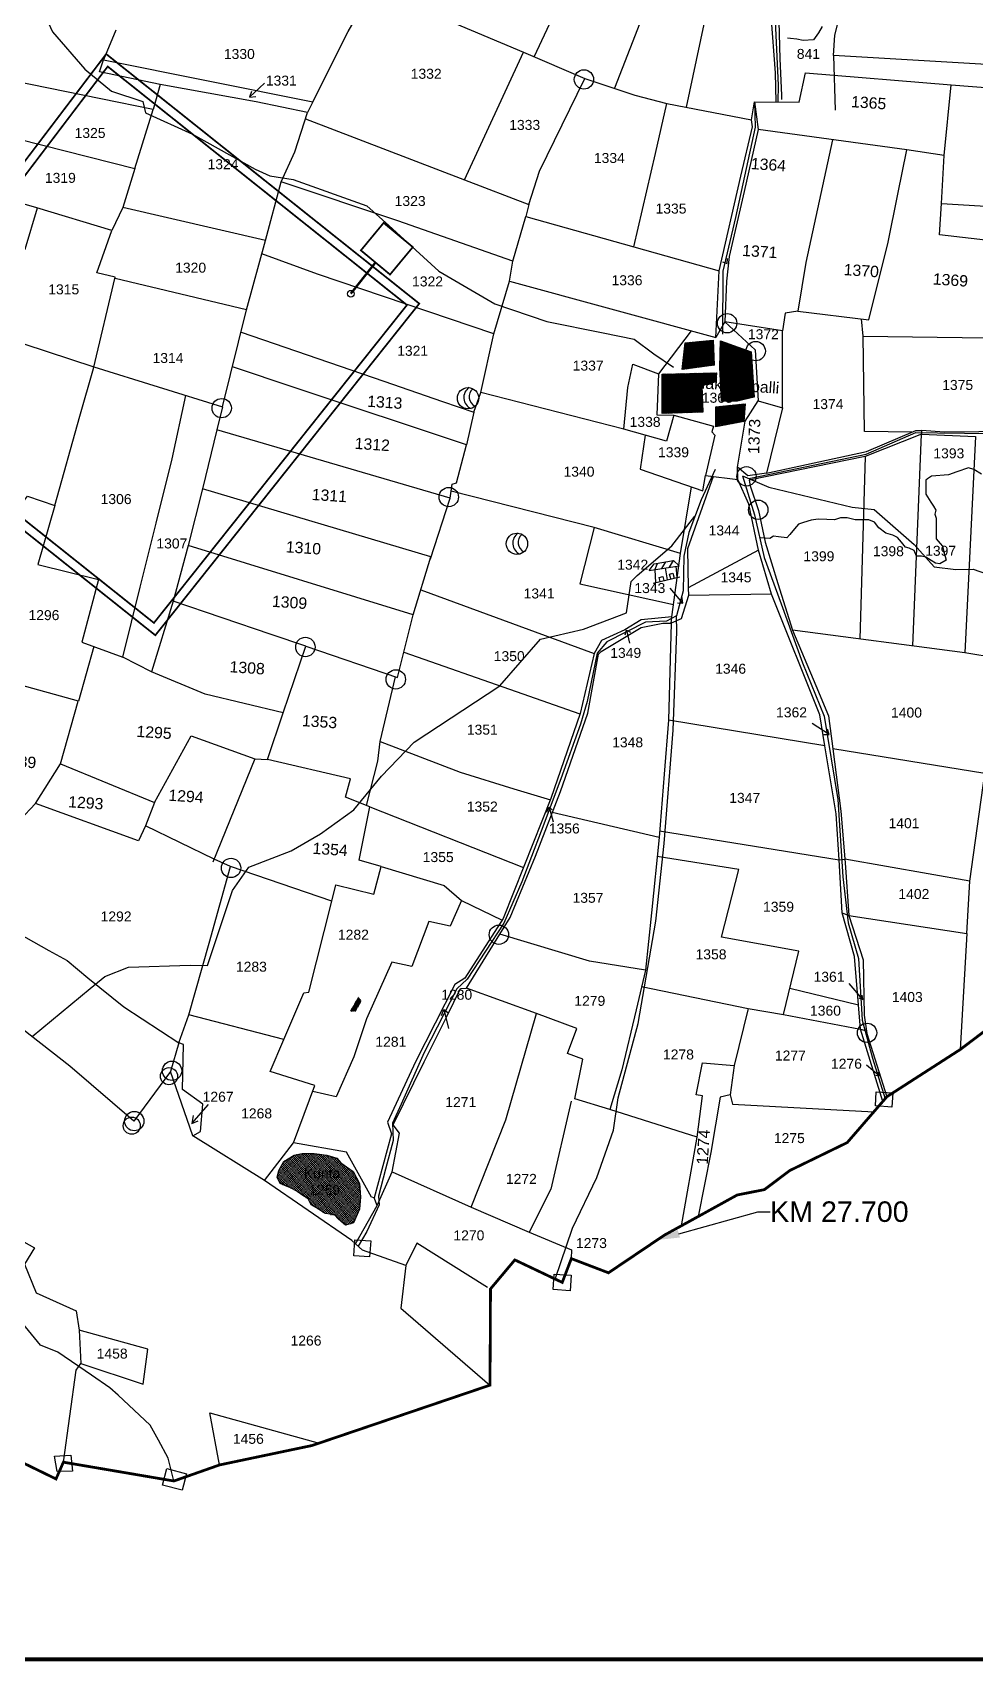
# Model space of a CAD drawing. Header units: millimetres. Extents: x 194974 to 225661, y 1604136 to 1614862.
# Drawn here: x 196789 to 198398, y 1604136 to 1606914 of the extents above; entities that cross this region are included whole.
import ezdxf
from ezdxf import colors
from ezdxf.entities.mleader import LeaderData, LeaderLine
from ezdxf.math import Vec2, Vec3

# ---------------------------------------------------------------- set-up
doc = ezdxf.new("R2010")
doc.units = ezdxf.units.MM
doc.header["$LTSCALE"] = 15
for name, color, linetype in [('BOUNDRY STONES', 240, 'Continuous'), ('PLOTS', 7, 'Continuous'), ('PLOTS NO', 7, 'Continuous'), ('ROADS', 1, 'Continuous'), ('STREAMS', 4, 'Continuous'), ('VILLAGE', 7, 'Continuous'), ('VILLAGE BOUNDRY', 5, 'Continuous'), ('VILLAGE STONES', 240, 'Continuous'), ('wells', 7, 'Continuous')]:
    doc.layers.add(name, color=color, linetype=linetype)
doc.styles.get("Standard").update_dxf_attribs({"font": 'arial.ttf'})

# ---------------------------------------------------------------- blocks, each defined once
blk = doc.blocks.new('DROP')
h = blk.add_hatch()
h.set_pattern_fill('ANSI31', color=1, scale=10, angle=45)
h.set_pattern_definition([(90, (-324.4107, -25.7687), (-1.25, 0), [])])
h.paths.add_polyline_path([(-9.9, -4.3), (-13.8, 4.1), (13.8, 4.1), (10.2, -4.3)])

msp = doc.modelspace()

# ---------------------------------------------------------------- hatches: boundary and pattern name
at = {"layer": 'VILLAGE'}
h = msp.add_hatch(dxfattribs=at)
h.set_pattern_fill('ANSI31', color=30, scale=11.805297, angle=2.6274)
h.set_pattern_definition([(47.627391, (153890.0272, 1592848.3399), (-1.09018614, 0.99452142), [])])
h.paths.add_polyline_path([(197954.6, 1606276.1), (198004.4, 1606281), (198002.6, 1606250.8), (197954.5, 1606242.1)])
h.paths.add_polyline_path([(197863.1, 1606331.9), (197955.5, 1606333.9), (197954.5, 1606318.7), (197930.7, 1606311.5), (197932.3, 1606266.9), (197863.3, 1606264.5)])
h.paths.add_polyline_path([(197962.3, 1606388.4), (198014.9, 1606369.6), (198019.8, 1606292.7), (197990.9, 1606285.6), (197964.2, 1606285.8), (197961.5, 1606343.8)])
h.paths.add_polyline_path([(197902.3, 1606385.1), (197949.9, 1606389.5), (197951.6, 1606347), (197897.1, 1606339.5)])
at = {"layer": 'wells'}
h = msp.add_hatch(dxfattribs=at)
h.set_pattern_fill('DASH', color=4, scale=13.03486, angle=-3.8081)
h.set_pattern_definition([(356.1918923, (144642.3619, 1605535.8904), (1.733974, 1.51754613), [1.62935756, -1.62935756])])
h.paths.add_polyline_path([(197234.8, 1604999.8), (197248.7, 1605002.5), (197269, 1605002.4), (197290.6, 1604999.7), (197307.8, 1604994.6), (197314.9, 1604986.7), (197335.5, 1604971.8), (197346.4, 1604951.5), (197348.3, 1604928.2), (197346.5, 1604907.6), (197336.3, 1604884.3), (197322.7, 1604880), (197310.2, 1604890.9), (197304.5, 1604897.1), (197286.6, 1604900.5), (197276, 1604907.8), (197264.2, 1604915.1), (197258.7, 1604925.3), (197248, 1604931.8), (197239.4, 1604938), (197228.9, 1604944), (197211, 1604951.5), (197206.1, 1604961.7), (197208.7, 1604973.6), (197217.1, 1604988.9)])

# ---------------------------------------------------------------- linework, layer by layer
at = {"color": 5}
for points, const_width in [([(194977.8, 1613773.1), (202214.5, 1613773.1), (202214.5, 1604139.6), (194977.8, 1604139.6)], 7), ([(197387.7, 1606589.7), (197437.5, 1606548.4), (197398.6, 1606501.6), (197348.9, 1606542.8)], 3)]:
    msp.add_lwpolyline(points, close=True, dxfattribs=dict(at, const_width=const_width))
at = {"color": 5, "const_width": 3, "elevation": 240.9}
msp.add_lwpolyline([(196914.2, 1606877.7), (197448.5, 1606452), (196998.1, 1605886.3), (196476.6, 1606301.5), (196914.2, 1606877.7)], dxfattribs=at)
msp.add_lwpolyline([(196916.8, 1606856.4), (197427.5, 1606449.6), (196995.7, 1605907.4), (196497.4, 1606304.1)], close=True, dxfattribs=at)
at = {"color": 1, "const_width": 4}
msp.add_lwpolyline([(197373.8, 1606522.2), (197331.6, 1606468.9)], dxfattribs=at)
at = {"color": 5}
msp.add_circle((197331.6, 1606468.9), 5.7, dxfattribs=at)
at = {"layer": 'BOUNDRY STONES', "color": 1}
for points in [[(198228.5, 1605107.7), (198256.8, 1605105.8), (198255.2, 1605081.6), (198226.9, 1605083.5)], [(197338.8, 1604855), (197365.6, 1604853.2), (197363.8, 1604825.9), (197337, 1604827.7)], [(197678.6, 1604796.7), (197707.7, 1604794.8), (197705.9, 1604768.3), (197676.8, 1604770.2)], [(196826, 1604486.4), (196853.7, 1604487.8), (196856.5, 1604460.8), (196830.5, 1604460.2)], [(197017.8, 1604465.1), (197051.4, 1604456.3), (197043.9, 1604427.9), (197010.4, 1604436.7)]]:
    msp.add_lwpolyline(points, close=True, dxfattribs=at)
for centre, radius in [((197729.5, 1606834.3), 16.5), ((197973.9, 1606418.6), 16.5), ((198022.6, 1606371), 16.5), ((197111.3, 1606273.7), 16.5), ((198006.9, 1606157.4), 16.5), ((197498.9, 1606122.1), 16.5), ((198026.9, 1606100.4), 16.5), ((197254.1, 1605866.3), 16.5), ((197408.4, 1605811.1), 16.5), ((197127.3, 1605489.4), 16.5), ((197584.4, 1605375.6), 16.5), ((198212.7, 1605208.2), 16.5), ((197026.6, 1605143.5), 16.5), ((197021.4, 1605134.2), 14.6), ((196962.2, 1605057.6), 16.5), ((196957.8, 1605049.8), 14.6)]:
    msp.add_circle(centre, radius, dxfattribs=at)
at = {"layer": 'PLOTS'}
for points in [[(196732.1, 1607224), (197074.8, 1607172.3), (197017, 1607059.9), (197369.3, 1606989.3), (197626.5, 1606880.8), (197730.8, 1606836), (197816.6, 1606807.8), (197870.8, 1606793.5), (198015.5, 1606765.3), (198020.4, 1606796.4), (198096.8, 1606795.7), (198107.8, 1606845.5), (198356, 1606824.9), (198713.3, 1606797.5), (198722.2, 1606696.5), (198740.3, 1606633.3), (198805.6, 1606543.4), (198865.2, 1606472.6), (198907.7, 1606329.3), (199143.8, 1606289.3), (199220.6, 1606276.3), (199217.6, 1606258.4), (199614.6, 1606162.2)], [(197644.8, 1606872.9), (197807.7, 1607221)], [(197920.3, 1607175.7), (197781.4, 1606819.4)], [(197904.5, 1606786.9), (197982, 1607151.1)], [(196930.7, 1606918.6), (196909.7, 1606867.8), (197266.9, 1606796.2), (197327.3, 1606916.3), (197369.3, 1606989.3)], [(198501.9, 1606960.1), (198592.7, 1606928.1), (198696, 1606917.2), (198708.8, 1606892.9), (198720.3, 1606842.8), (198532.6, 1606853.2), (198155.6, 1606875.1), (198157.6, 1606909.9), (198173.8, 1606973.5)], [(198048.6, 1606943.5), (198055.6, 1606845.9), (198056.9, 1606796.1)], [(198061.5, 1606954.9), (198064, 1606869.3), (198066.8, 1606807.4), (198066.8, 1606799.9)], [(197006.4, 1606825.5), (196994.4, 1606782.9), (196636.7, 1606855.6), (196522.3, 1606878.9)], [(197254.3, 1606767.2), (197525.7, 1606663.1), (197626.5, 1606880.8)], [(198155.6, 1606875.1), (198158.2, 1606781.9)], [(197266.9, 1606796.2), (197257.7, 1606777.9), (197170.2, 1606796.2), (197006.4, 1606825.5), (196902.7, 1606847.5), (196909.7, 1606867.8)], [(197525.7, 1606663.1), (197635.2, 1606621.1), (197653.5, 1606677.8), (197730.8, 1606836)], [(198339.6, 1606622.8), (198344.3, 1606704.7), (198356, 1606824.9)], [(196487, 1606803.1), (196963.2, 1606682.3), (196994.4, 1606782.9)], [(197635.2, 1606621.1), (197630.2, 1606600.4), (197814.5, 1606548.9), (197851.9, 1606708.1), (197870.8, 1606793.5)], [(198020.4, 1606796.4), (198023.8, 1606770.3), (198026.6, 1606748.9), (198002.7, 1606643.5), (197977.5, 1606532.4), (197972.6, 1606490.2), (197970.2, 1606421), (197954.5, 1606394.3), (197960.2, 1606508)], [(198698, 1606798.7), (198715.6, 1606682.6), (198727.5, 1606635.9), (198758.1, 1606590.8), (198830.5, 1606499.2), (198855.6, 1606469.4), (198882.3, 1606367), (198920.4, 1606260.3), (198919.9, 1606256.2), (198887.3, 1606253), (198829.8, 1606247.2), (198741.2, 1606235.3), (198665.6, 1606229.5), (198557.6, 1606232), (198462.2, 1606234.1), (198344.9, 1606233), (198305.5, 1606235.8)], [(197185.9, 1606559.5), (197213, 1606659.8), (197236.3, 1606710.7), (197257.7, 1606777.9)], [(197814.5, 1606548.9), (197960.2, 1606508), (197997.5, 1606669.4), (198016.9, 1606753.5), (198015.5, 1606765.3)], [(198344.3, 1606704.7), (198280.7, 1606714.2), (198026.6, 1606748.9)], [(196963.2, 1606682.3), (196942.6, 1606615.7), (196924.1, 1606576.7), (196796.1, 1606615.4), (196450.4, 1606714.1)], [(198153.6, 1606731.5), (198108.3, 1606522.3), (198094.7, 1606439), (198073.1, 1606435.5), (198068.5, 1606405.8)], [(198094.7, 1606439), (198215.8, 1606424.5), (198225, 1606461.3), (198248, 1606553.9), (198265.3, 1606638.4), (198280.7, 1606714.2)], [(197608.4, 1606524.2), (197412.1, 1606593.1), (197213, 1606659.8)], [(196424.3, 1606643.9), (196775.8, 1606544.7), (196797.1, 1606615.1)], [(197153.9, 1606441.3), (197185.9, 1606559.5), (196942.6, 1606615.7)], [(197575.6, 1606400.3), (197602.3, 1606490.3), (197608.4, 1606524.2), (197630.2, 1606600.4)], [(198469.1, 1606553.9), (198336.4, 1606569.3), (198339.6, 1606622.8), (198753.3, 1606597.8)], [(196576.8, 1606167.7), (196633.2, 1606146.3), (196762.8, 1606100.8), (196780.2, 1606123.3), (196826.6, 1606107.4), (196869.2, 1606260), (196892.3, 1606341.1), (196929.7, 1606497.2), (196898.1, 1606504.7), (196924.1, 1606576.7)], [(197541.8, 1606266.6), (197553.5, 1606300.6), (197575.6, 1606400.3), (197275.1, 1606502.4), (197179.8, 1606537.1)], [(196733.9, 1606396.3), (196893.3, 1606344.3), (197112.9, 1606275.7), (197153.9, 1606441.3), (196929.3, 1606495.1)], [(197602.3, 1606490.3), (197954.5, 1606394.3)], [(197144.5, 1606403.4), (197388.3, 1606319.5), (197488.2, 1606285.1), (197541.8, 1606266.6), (197529.2, 1606211.4)], [(197912.4, 1606405.8), (197856.6, 1606332.5), (197854.2, 1606262.5), (197882.7, 1606261.5), (197870.3, 1606217.4), (197797.4, 1606237.9), (197804.4, 1606308.8), (197812.7, 1606348.7), (197856.6, 1606332.5)], [(197882.7, 1606261.5), (197950.6, 1606243.1), (197948, 1606233.5), (197953.1, 1606227.8), (197937.2, 1606159.1), (197992, 1606152.1), (197991.4, 1606172.8), (198004.6, 1606251.3), (198027, 1606286), (198068.6, 1606274.5), (198068.5, 1606405.8), (197970.2, 1606421), (198021.6, 1606373.2), (198027, 1606286)], [(198205.8, 1606396.4), (198203.2, 1606426)], [(198289.3, 1606232.7), (198208.3, 1606233.8), (198205.8, 1606396.4), (198501.5, 1606392.6), (198550.2, 1606392), (198882.3, 1606367)], [(197501.2, 1606120.1), (197504.7, 1606143.9), (197512.1, 1606146.2), (197529.2, 1606211.4), (197236.7, 1606308.5), (197129.8, 1606344)], [(197112.9, 1606275.7), (197103.2, 1606236.7), (197078.3, 1606136.3), (197054.3, 1606039.6), (197028.8, 1605944.3), (196991.3, 1605823.7), (196942.8, 1605848.9), (196972.4, 1605968.3), (196999.5, 1606077.7), (197026.6, 1606187.1), (197049.9, 1606295.4)], [(197797.4, 1606237.9), (197553.5, 1606300.6)], [(198068.6, 1606274.5), (198041.1, 1606163), (198009.2, 1606158.3), (197991.4, 1606172.8)], [(197467.5, 1606016.6), (197501.2, 1606120.1), (197103.2, 1606236.7)], [(198041.1, 1606163), (198211.5, 1606200), (198296, 1606235.5), (198305.5, 1606235.8), (198305.7, 1606229.3), (198209.2, 1606191), (198011.3, 1606150.8), (198013.3, 1606141.1), (198027.7, 1606099), (198038.9, 1606045.1), (198060.6, 1605974.8), (198085.3, 1605895.1), (198125.3, 1605800.5), (198147.1, 1605749), (198154.3, 1605692.4), (198168, 1605586.4), (198175.5, 1605498.4), (198181.3, 1605408.1), (198206, 1605332.9), (198208, 1605238.5), (198212.1, 1605206.9), (198246.6, 1605099.3)], [(197833.9, 1606227.6), (197825.3, 1606169.8), (197932.2, 1606132.6), (197937.2, 1606159.1)], [(198290.6, 1605868.1), (198305.7, 1606229.3), (198397.6, 1606225.4), (198379.7, 1605856.3)], [(198209.2, 1606191), (198200.6, 1605879.9)], [(197950.2, 1606157.4), (197906.5, 1606034), (197907.6, 1605967.4), (197907.8, 1605953.9), (197895.3, 1605914.6), (197878.2, 1605906.9), (197879.7, 1605917.8), (197894.2, 1606026), (197913, 1606139.3)], [(198027.2, 1606031.2), (198011, 1606110.2), (197992, 1606152.1)], [(196893.3, 1605866.9), (196867.1, 1605773.7), (196758.3, 1605804.2), (196699.5, 1605690.3), (196638.8, 1605706.7), (196592.1, 1605719.4), (196600.1, 1605776.4), (196580.5, 1605779.2), (196584.8, 1605807.8), (196519.5, 1605826.8), (196552.2, 1605928.7), (196567.1, 1605975.1), (196561.2, 1605994.8), (196611.8, 1606094.4), (196637.4, 1606144.8)], [(197438.1, 1605921), (197468.5, 1606020), (197078.3, 1606136.3)], [(197747.1, 1606070), (197503, 1606132)], [(196826.6, 1606107.4), (196797.4, 1606007), (196901.3, 1605981.7), (196872.8, 1605874.4), (196942.8, 1605848.9)], [(197894.2, 1606026), (197747.1, 1606070), (197722.7, 1605974), (197882.5, 1605938.8)], [(197254.7, 1605868), (197411.6, 1605814.2), (197438.1, 1605921), (197054.3, 1606039.6)], [(198049.7, 1605956.2), (198027.2, 1606031.2), (197907.6, 1605967.4)], [(197451.2, 1605963.7), (197747.1, 1605855.3)], [(197216.2, 1605754.3), (197254.7, 1605868), (197196, 1605887.9), (197028.8, 1605944.3)], [(198140.7, 1605697.9), (198131.9, 1605750.8), (198049.7, 1605956.2), (197907.8, 1605953.9)], [(197879.7, 1605917.8), (197827.3, 1605912.9), (197799.2, 1605895.8), (197759.3, 1605877.2), (197747.1, 1605855.3), (197723, 1605752.7), (197673.3, 1605607.8), (197627.1, 1605492), (197591.8, 1605403.4), (197526.1, 1605301.3), (197509.2, 1605290.9), (197442.3, 1605158.9), (197394.3, 1605056), (197400.9, 1605036.2), (197371.7, 1604926.8), (197367.1, 1604928), (197324.1, 1605004.8), (197233.9, 1605020.6), (197270.5, 1605118.2), (197194.1, 1605142.5), (197217.3, 1605197.1), (197055.3, 1605238.9)], [(197376.5, 1604913.8), (197402.3, 1604971.4), (197414.6, 1605036.9), (197404.1, 1605051.1), (197457.1, 1605158.5), (197495.9, 1605237.1), (197519.1, 1605284.1), (197529, 1605284.4), (197585.9, 1605376.7), (197603.5, 1605405.1), (197646.6, 1605509.4), (197689.3, 1605620), (197723.5, 1605717.6), (197736, 1605753.4), (197754.3, 1605854.1), (197758.9, 1605858.4), (197827.3, 1605899.7), (197863.9, 1605906.7), (197878.2, 1605906.9)], [(197878.2, 1605906.9), (197873.8, 1605741.7), (197866.4, 1605649.6), (197857.8, 1605541.6), (197675.3, 1605583.8)], [(198413.9, 1605650.5), (198434.6, 1605847), (198379.7, 1605856.3), (198085.3, 1605895.1)], [(197422.3, 1605857.3), (197613.6, 1605790.5), (197722.8, 1605752.4)], [(196996.6, 1605601.2), (197059.4, 1605714.9), (197167.9, 1605675.6), (197189.3, 1605674.2), (197216.2, 1605754.3), (197083.3, 1605786), (196991.3, 1605823.7)], [(197358.4, 1605596.2), (197377.9, 1605671.5), (197381.8, 1605705), (197407.8, 1605815.5)], [(196793.5, 1605599.5), (196836.4, 1605667), (196866.3, 1605773.9)], [(197858.7, 1605553), (198165, 1605503.4), (198160, 1605581.9), (198140.7, 1605697.9), (197873.8, 1605741.7)], [(197381.8, 1605705), (197518.2, 1605652.7), (197610.1, 1605624.6), (197672.4, 1605605.6)], [(198388.2, 1605466.8), (198413.9, 1605650.5), (198154.3, 1605692.4)], [(196836.4, 1605667), (196996.6, 1605601.2), (196981.5, 1605561.1)], [(197167.9, 1605675.6), (197096.4, 1605499.3)], [(197299.1, 1605432.6), (197305.9, 1605460.5), (197370.8, 1605444.7), (197383.7, 1605492.1), (197345.7, 1605502.5), (197364.1, 1605593.9), (197322.5, 1605610.4), (197331.4, 1605641.5), (197189.3, 1605674.2)], [(196654.9, 1605460.7), (196666.3, 1605437.2), (196737.7, 1605392.8), (196816.6, 1605348.7), (196847.4, 1605331.5), (196883.1, 1605302.3), (196944.2, 1605252.7), (197038.3, 1605191.3), (197055.3, 1605238.9), (197089.7, 1605361.1), (197126.6, 1605492.2), (197098.5, 1605504.2), (196981.5, 1605561.1), (196969.2, 1605535.7), (196793.5, 1605599.5), (196766.7, 1605571), (196750, 1605547.6)], [(197364.1, 1605593.9), (197626.4, 1605490.1)], [(197857.8, 1605541.6), (197844.6, 1605412.7), (197834.7, 1605315.1), (197739, 1605330.3), (197585.9, 1605376.7)], [(197217.3, 1605197.1), (197251.3, 1605276.7), (197260.1, 1605277.7), (197299.1, 1605432.6), (197126.6, 1605492.2)], [(197383.7, 1605492.1), (197491.2, 1605459.7), (197520.3, 1605434.2), (197589.9, 1605400.5)], [(198009.9, 1605249.5), (198070.2, 1605239.5), (198096.3, 1605347.3), (197964, 1605371.4), (197993.8, 1605487), (197854.5, 1605509.1)], [(198165, 1605503.4), (198175, 1605504.2)], [(198239.4, 1605091), (198201.3, 1605214.2), (198197.9, 1605255.8), (198191, 1605338.4), (198170.4, 1605412.9), (198165, 1605503.4)], [(198382.8, 1605377.6), (198388.2, 1605466.8), (198175, 1605504.2)], [(197520.3, 1605434.2), (197501.2, 1605390.1), (197465.1, 1605398.2), (197435.7, 1605321.4), (197401.8, 1605329), (197358.7, 1605232.2), (197337, 1605167.5), (197306.5, 1605098.8), (197266.7, 1605108)], [(198170.4, 1605412.9), (198181.3, 1605408.1), (198382.8, 1605377.6), (198371.6, 1605179.7)], [(197834.7, 1605315.1), (197818.5, 1605247.4), (197794.2, 1605145.2), (197773.9, 1605077.4), (197713.8, 1605095.4), (197727.7, 1605163.1), (197701.6, 1605172.7), (197717.5, 1605215.8), (197648.5, 1605241.3), (197529, 1605284.4)], [(197828, 1605287), (198009.9, 1605249.5), (197986.1, 1605152.4)], [(198081.1, 1605284.4), (198197.9, 1605255.8)], [(197537, 1604911), (197596.4, 1605060), (197648.5, 1605241.3)], [(198070.2, 1605239.5), (198201.3, 1605214.2)], [(197564.9, 1604773.7), (197444.6, 1604849.4), (197425.6, 1604811.6), (197351.8, 1604837.6), (197333.6, 1604854.2), (197184.2, 1604956.6), (197062, 1605032.8), (197023.8, 1605142), (196961.3, 1605057.7), (196852.3, 1605151.3), (196771.6, 1605214.5)], [(198201.3, 1605214.2), (198211.5, 1605211.8)], [(197062, 1605032.8), (197075.4, 1605039.8), (197078.9, 1605086.3), (197044.6, 1605111.7), (197046.4, 1605188.1), (197038.3, 1605191.3), (197023.8, 1605142)], [(197922.6, 1605030.3), (197931.9, 1605101), (197921.1, 1605102.4), (197931.8, 1605156.9), (197986.1, 1605152.4), (197979.1, 1605102.6), (197961.9, 1605098.5), (197946.1, 1605004.2), (197924.7, 1604895)], [(197979.1, 1605102.6), (197982.9, 1605086.5), (198224.1, 1605073.3)], [(197708, 1605091.4), (197673.2, 1604941.4), (197636, 1604868)], [(197895.8, 1604879.1), (197922.6, 1605030.3), (197773.9, 1605077.4)], [(197184.2, 1604956.6), (197233.9, 1605020.6)], [(197402.3, 1604971.4), (197537, 1604911), (197636, 1604868), (197708.4, 1604838.3), (197708, 1604823.1)], [(197339.9, 1604848.4), (197376.5, 1604913.8), (197371.7, 1604926.8)], [(196690.3, 1604898.4), (196791.9, 1604841.3), (196774.7, 1604813.9), (196795, 1604764.9), (196862.9, 1604734.3), (196868.2, 1604701), (196870.7, 1604644), (196977.5, 1604608.9), (196985.3, 1604668.9), (196868.2, 1604701)], [(197425.6, 1604811.6), (197417.2, 1604738.6), (197569.2, 1604607.3)], [(196841.2, 1604475.9), (196863.1, 1604632.6), (196870.7, 1604644)], [(197107.7, 1604471.2), (197091, 1604560.2), (197277.5, 1604508.3)]]:
    msp.add_lwpolyline(points, dxfattribs=at)
at = {"layer": 'PLOTS NO'}
for points in [[(197158.7, 1606803.9), (197184.6, 1606827.8)], [(197162.1, 1606814), (197158.7, 1606803.9), (197169.6, 1606805)], [(197965.8, 1606523.1), (197973.9, 1606520.6), (197974.6, 1606529.2)], [(197898.1, 1605941.1), (197876.9, 1605966.6)], [(197889, 1605941.7), (197898.1, 1605941.1), (197896.5, 1605953)], [(197799.6, 1605886.9), (197801.9, 1605895.3), (197808.8, 1605891.8)], [(197801.9, 1605895.3), (197807.1, 1605873)], [(198148.2, 1605716.8), (198118.8, 1605736)], [(198139.1, 1605717.3), (198148.2, 1605716.8), (198145.4, 1605726.4)], [(197665.9, 1605584.8), (197670.2, 1605593.3), (197675.5, 1605588.8)], [(197670.2, 1605593.3), (197677, 1605568)], [(198205.2, 1605265.3), (198181.9, 1605292.4)], [(198198.8, 1605267.9), (198205.2, 1605265.3), (198204.6, 1605272.5)], [(197486.4, 1605237.6), (197490.4, 1605247.8), (197497.1, 1605242.9)], [(197490.4, 1605247.8), (197498.2, 1605215.5)], [(198233.1, 1605135.1), (198211.6, 1605153.2)], [(198227.4, 1605135.8), (198233.1, 1605135.1), (198232, 1605141)], [(197060.2, 1605053.8), (197088.7, 1605086)], [(197062.9, 1605067.2), (197060.2, 1605053.8), (197071, 1605058)]]:
    msp.add_lwpolyline(points, dxfattribs=at)
at = {"layer": 'ROADS', "color": 1}
for points in [[(196643.8, 1607090.3), (196656.4, 1607050.9), (196662.4, 1607003.1), (196687.9, 1606986.4), (196769.4, 1606971), (196800, 1606965.2), (196822.4, 1606915.8), (196877.5, 1606851.8), (196923.3, 1606814.6), (196976.6, 1606796.8), (196981.1, 1606777.6), (197061.5, 1606740.8), (197168.3, 1606681.3), (197193.4, 1606670), (197233.4, 1606663.7), (197358.9, 1606618.6), (197396.7, 1606585), (197481.8, 1606507.5), (197577.3, 1606451.4), (197666.4, 1606421.6), (197762.2, 1606402.1), (197815, 1606391.4), (197849, 1606366.5), (197882.6, 1606343.8)], [(198020.4, 1606796.4), (198022, 1606752.7), (197988, 1606599), (197966.5, 1606507.2), (197965.8, 1606399.9)], [(198011, 1606153.6), (198063, 1606164.4), (198211.4, 1606195.4), (198295.8, 1606232.2), (198332.7, 1606231.5), (198471.4, 1606230), (198592.9, 1606224.3), (198681.2, 1606227.1), (198777, 1606234.9), (198929.5, 1606253.5), (198963.1, 1606257.6), (199013.3, 1606263.6), (199175.3, 1606284)], [(197953.3, 1606168.8), (197929.3, 1606117.6), (197908.7, 1606061.4), (197899.9, 1606021.1), (197899, 1605962.1), (197887.3, 1605919.4), (197870.6, 1605910.2), (197834.6, 1605908.8), (197768.6, 1605875.2), (197752, 1605856), (197734.8, 1605773.4), (197723.8, 1605734.9), (197690.3, 1605641.2), (197656.3, 1605552), (197623.3, 1605465.6), (197593, 1605395), (197530.1, 1605299.8), (197512.6, 1605283.3), (197456.9, 1605174.7), (197417.5, 1605086.6), (197403, 1605054), (197403.8, 1605024.5), (197391, 1604975.8), (197378.9, 1604929.4), (197380.2, 1604914.7), (197359.1, 1604869.2), (197344.4, 1604844.3)], [(198000.3, 1606158), (198020.8, 1606091.8), (198037.3, 1606018.7), (198066, 1605939.8), (198102.6, 1605839.4), (198139.2, 1605748.2), (198162.8, 1605606.4), (198171.6, 1605474.1), (198180.3, 1605395.6), (198197.9, 1605334.9), (198204.2, 1605230), (198222.2, 1605165), (198243.5, 1605095.7)], [(198000.3, 1606158), (198045.3, 1606139.2), (198187, 1606105), (198224.6, 1606101), (198292.8, 1606040.9), (198327.4, 1606003.1), (198364.2, 1605998.4), (198393.9, 1605999), (198450.4, 1605979.1)], [(196788, 1605201.7), (196886.8, 1605283.8), (196911.8, 1605304.5), (196952.3, 1605320.2), (197057.8, 1605323.9), (197087, 1605323), (197129.9, 1605451.2), (197157.6, 1605491), (197229.7, 1605518.4), (197279.7, 1605547.9), (197337, 1605588.5), (197383.8, 1605645.8), (197439.8, 1605703.9), (197586.2, 1605800.1), (197655.5, 1605879.9), (197728.5, 1605896.6), (197802.3, 1605924.4), (197810, 1605977.9), (197820.3, 1605988), (197879.7, 1606038.9), (197919, 1606089.5)], [(197680.4, 1604788.2), (197710, 1604875.1), (197751.4, 1604961.4), (197780.1, 1605042.2), (197788.2, 1605097.5), (197822.2, 1605223.9), (197852.2, 1605398.8), (197866.5, 1605530.9), (197881.6, 1605724.4), (197887.8, 1605892.5), (197887.3, 1605919.4)]]:
    msp.add_lwpolyline(points, dxfattribs=at)
at = {"layer": 'ROADS'}
msp.add_lwpolyline([(198054.9, 1606958.4), (198060.9, 1606824.6), (198060.5, 1606796.1)], dxfattribs=at)
at = {"layer": 'STREAMS'}
for points in [[(198136.2, 1606924.4), (198129.7, 1606913.7), (198121, 1606902.1), (198103.4, 1606901), (198092.6, 1606902.9), (198082.1, 1606904.3), (198076.9, 1606904.7)], [(197029.8, 1604443.8), (197020.1, 1604482.8), (197003.4, 1604513.6), (196989.5, 1604539.3), (196934.4, 1604590.1), (196920.4, 1604602.9), (196889.1, 1604624.3), (196831.8, 1604663.5), (196802, 1604675.3), (196771.2, 1604712.8), (196739.5, 1604725.4), (196725.2, 1604741.9), (196702.9, 1604767.8), (196677.1, 1604794.6), (196649.3, 1604807.8), (196630.3, 1604816.8), (196612.8, 1604835), (196591.6, 1604857.1), (196553.5, 1604878.8), (196538.1, 1604887.7), (196490, 1604915.1), (196465.1, 1604936.3), (196440.3, 1604957.2)]]:
    msp.add_lwpolyline(points, dxfattribs=at)
at = {"layer": 'STREAMS', "color": 4}
for points in [[(198408.2, 1606161), (198394.9, 1606168.9), (198385.8, 1606171.9), (198365.7, 1606165.3), (198351.9, 1606160.1), (198322.7, 1606157.9), (198315.9, 1606153.1), (198312.7, 1606150.8), (198313.1, 1606141), (198313, 1606127), (198321.5, 1606113.6), (198325.9, 1606106.6), (198330.2, 1606099.8), (198328.3, 1606092.9), (198330.8, 1606086.1), (198330.5, 1606060.2), (198330.4, 1606051), (198337.3, 1606043), (198341.4, 1606038.2), (198343.9, 1606028.9), (198346.2, 1606020.4), (198347.8, 1606014.6), (198337, 1606008), (198329.5, 1606009.4), (198321.9, 1606013.7), (198312.9, 1606019.8), (198305.4, 1606021.2), (198297, 1606021.5), (198292.8, 1606030.8), (198284.3, 1606034.9), (198278, 1606036.7), (198271.2, 1606045.1), (198264.8, 1606053.1), (198256.5, 1606056.9), (198244.5, 1606060.6), (198232.5, 1606069.6), (198225.5, 1606079.4), (198215.5, 1606083.3), (198192.3, 1606083.4), (198178.5, 1606086.9), (198167.6, 1606086.8), (198157.2, 1606083.4), (198144.3, 1606083.9), (198129.4, 1606084.6), (198117.3, 1606082.8), (198104.4, 1606078.7), (198095.6, 1606075.9), (198088.8, 1606067.8), (198080.7, 1606058.1), (198075.8, 1606052.3), (198061.5, 1606054.1), (198052.9, 1606055.2), (198047, 1606051.3), (198030.8, 1606052.6)], [(197234.8, 1604999.8), (197248.7, 1605002.5), (197269, 1605002.4), (197290.6, 1604999.7), (197307.8, 1604994.6), (197314.9, 1604986.7), (197335.5, 1604971.8), (197346.4, 1604951.5), (197348.3, 1604928.2), (197346.5, 1604907.6), (197336.3, 1604884.3), (197322.7, 1604880), (197310.2, 1604890.9), (197304.5, 1604897.1), (197286.6, 1604900.5), (197276, 1604907.8), (197264.2, 1604915.1), (197258.7, 1604925.3), (197248, 1604931.8), (197239.4, 1604938), (197228.9, 1604944), (197211, 1604951.5), (197206.1, 1604961.7), (197208.7, 1604973.6), (197217.1, 1604988.9), (197234.8, 1604999.8)]]:
    msp.add_lwpolyline(points, dxfattribs=at)
at = {"layer": 'VILLAGE', "color": 30}
for points in [[(197902.3, 1606385.1), (197949.9, 1606389.5), (197951.6, 1606347), (197897.1, 1606339.5), (197902.3, 1606385.1)], [(197962.3, 1606388.4), (198014.9, 1606369.6), (198019.8, 1606292.7), (197990.9, 1606285.6), (197964.2, 1606285.8), (197961.5, 1606343.8), (197962.3, 1606388.4)], [(197863.1, 1606331.9), (197955.5, 1606333.9), (197954.5, 1606318.7), (197930.7, 1606311.5), (197932.3, 1606266.9), (197863.3, 1606264.5), (197863.1, 1606331.9)], [(197954.6, 1606276.1), (198004.4, 1606281), (198002.6, 1606250.8), (197954.5, 1606242.1), (197954.6, 1606276.1)]]:
    msp.add_lwpolyline(points, dxfattribs=at)
at = {"layer": 'VILLAGE', "color": 5}
for points in [[(197841.1, 1605996.8), (197849.1, 1606007.9), (197882.2, 1606013.7), (197891.8, 1606004.7)], [(197875.4, 1606002.2), (197882.2, 1606013.7)], [(197841.1, 1605996.8), (197891.8, 1606004.7)], [(197847.8, 1605975.2), (197893.1, 1605985.9)], [(197850.3, 1605998.2), (197855.2, 1606009)], [(197850.3, 1605998.2), (197851.6, 1605976.1)], [(197859.5, 1605978), (197857.9, 1605984.9), (197864.3, 1605986.5), (197866, 1605979.5)], [(197862.4, 1606000.1), (197869.2, 1606011.5)], [(197868.3, 1606001.1), (197871.7, 1605980.9)], [(197877.6, 1605982.3), (197875.3, 1605990.6), (197881.3, 1605992.2), (197883.4, 1605983.6)], [(197886.5, 1606003.9), (197888.3, 1605984.8)]]:
    msp.add_lwpolyline(points, dxfattribs=at)
at = {"layer": 'VILLAGE BOUNDRY', "const_width": 4.72}
for points in [[(198479.9, 1605261.4), (198371.6, 1605179.7), (198246.6, 1605099.3), (198178.8, 1605021), (198080.9, 1604973.4), (198037.5, 1604940.8), (197991, 1604931.6), (197924.7, 1604895), (197866.9, 1604863.2), (197771.4, 1604798.9), (197708, 1604823.1), (197692.5, 1604782.5), (197611.6, 1604820.9), (197570.1, 1604771.5), (197569.2, 1604607.3), (197265.8, 1604504.4), (197107.7, 1604471.2), (197029.8, 1604443.8), (196841.2, 1604475.9), (196828.6, 1604447.3), (196709.8, 1604505.2)], [(198479.9, 1605261.4), (198371.6, 1605179.7), (198246.6, 1605099.3), (198178.8, 1605021), (198080.9, 1604973.4), (198037.5, 1604940.8), (197991, 1604931.6), (197924.7, 1604895), (197866.9, 1604863.2), (197771.4, 1604798.9), (197708, 1604823.1), (197692.5, 1604782.5), (197611.6, 1604820.9), (197570.1, 1604771.5)], [(197570.1, 1604771.5), (197569.2, 1604607.3), (197265.8, 1604504.4), (197107.7, 1604471.2), (197029.8, 1604443.8), (196841.2, 1604475.9), (196828.6, 1604447.3), (196709.8, 1604505.2)]]:
    msp.add_lwpolyline(points, dxfattribs=at)
at = {"layer": 'wells', "color": 0}
for centre in [(197531.7, 1606290.7), (197615.2, 1606042.3)]:
    msp.add_circle(centre, 18.2, dxfattribs=at)
for centre, radius, start, end in [((197544.4, 1606291.8), 20, 122.097, 248.1231), ((197551.9, 1606293), 18.2, 130.4354, 242.4902), ((197628, 1606043.4), 20, 122.097, 248.1231), ((197635.5, 1606044.6), 18.2, 130.4354, 242.4902)]:
    msp.add_arc(centre, radius, start, end, dxfattribs=at)

# ---------------------------------------------------------------- block references
at = {"rotation": 60.09046010107121}
msp.add_blockref('DROP', (197340.9, 1605255.6), dxfattribs=at)

# ---------------------------------------------------------------- texts
at = {"layer": 'PLOTS NO'}
for s, p in [('1330', (197115, 1606869.3)), ('841', (198092.8, 1606869.4)), ('1332', (197433.9, 1606835.5)), ('1331', (197186.7, 1606823.9)), ('1333', (197602, 1606748.3)), ('1325', (196860.3, 1606734.6)), ('1334', (197746.5, 1606691.9)), ('1324', (197087.2, 1606681.3)), ('1319', (196809.6, 1606658)), ('1323', (197406.5, 1606618.5)), ('1335', (197851.7, 1606605.6)), ('1320', (197031.9, 1606504.8)), ('1315', (196815.4, 1606467.8)), ('1322', (197436.2, 1606481.3)), ('1336', (197776.6, 1606483.4)), ('1372', (198009.3, 1606391.3)), ('1321', (197410.8, 1606363)), ('1314', (196993.3, 1606350.7)), ('1337', (197710.3, 1606337.8)), ('1375', (198340.9, 1606304.8)), ('1363', (197930.7, 1606282.9)), ('1374', (198119.6, 1606272.1)), ('1338', (197807.5, 1606241.8)), ('1339', (197856, 1606190)), ('1393', (198325.8, 1606188.2)), ('1340', (197694.7, 1606156.9)), ('1306', (196904.7, 1606110.1)), ('1344', (197942.3, 1606056.6)), ('1307', (196999.9, 1606034.4)), ('1342', (197786.4, 1605998.2)), ('1399', (198104.1, 1606012.6)), ('1398', (198222.7, 1606021.2)), ('1397', (198311.8, 1606021.9)), ('1345', (197962.6, 1605976.6)), ('1341', (197626.6, 1605949.1)), ('1343', (197815.6, 1605958.3)), ('1296', (196781.6, 1605912.2)), ('1350', (197575.6, 1605842.2)), ('1349', (197774.4, 1605847.8)), ('1346', (197953.4, 1605820.7)), ('1362', (198057.4, 1605746.3)), ('1400', (198253.6, 1605746)), ('1351', (197529.7, 1605716.8)), ('1348', (197777.7, 1605695.2)), ('1352', (197529.6, 1605585.7)), ('1347', (197977.5, 1605600.5)), ('1401', (198249.3, 1605557.3)), ('1356', (197669.6, 1605548.3)), ('1355', (197454.4, 1605499.5)), ('1357', (197710, 1605430)), ('1359', (198035.2, 1605414.7)), ('1402', (198266.2, 1605436.6)), ('1292', (196904.7, 1605398.2)), ('1282', (197309.7, 1605367.2)), ('1358', (197920, 1605333.6)), ('1283', (197135.6, 1605312.5)), ('1361', (198121.4, 1605295.3)), ('1280', (197486, 1605264.7)), ('1279', (197713.1, 1605254.3)), ('1403', (198254.9, 1605260.8)), ('1360', (198115.3, 1605237.5)), ('1281', (197373.6, 1605184.5)), ('1278', (197864.4, 1605162.8)), ('1277', (198055.4, 1605161)), ('1276', (198151.1, 1605147)), ('1267', (197078.8, 1605090.7)), ('1271', (197492.9, 1605081.5)), ('1268', (197144.5, 1605062.3)), ('1275', (198053.6, 1605020.1)), ('Kunta', (197251.7, 1604960.2)), ('1272', (197596.3, 1604950.6)), ('1269', (197260.4, 1604931.9)), ('1270', (197506.8, 1604854.3)), ('1273', (197715.9, 1604841.1)), ('1266', (197228.8, 1604674.8)), ('1458', (196898, 1604652.6)), ('1456', (197130.4, 1604507.2))]:
    msp.add_text(s, height=17, dxfattribs=at).set_placement(p)
for s, rotation, p in [('1365', 356.1919, (198184.9, 1606787.1)), ('1364', 356.1919, (198013.9, 1606681.5)), ('1371', 356.1919, (197999.1, 1606533.4)), ('1370', 356.1919, (198172.3, 1606500.7)), ('1369', 356.1919, (198324.4, 1606484.7)), ('Makkalapalli', 356.1919, (197914, 1606308.3)), ('1313', 356.1919, (197359.1, 1606276.2)), ('1373', 87.83, (198028.5, 1606195.1)), ('1312', 356.1919, (197337.8, 1606204.3)), ('1311', 356.1919, (197264.5, 1606117.1)), ('1310', 356.1919, (197220.3, 1606027.8)), ('1309', 356.1919, (197196.6, 1605934.9)), ('1308', 356.1919, (197124.3, 1605823.3)), ('1353', 356.1919, (197247.8, 1605731.4)), ('1295', 356.1919, (196965.4, 1605713.1)), ('1289', 356.1919, (196734.3, 1605663.3)), ('1293', 356.1919, (196848.9, 1605593)), ('1294', 356.1919, (197019.9, 1605604.2)), ('1354', 356.1919, (197265.9, 1605513.6)), ('1274', 86.1919, (197940.7, 1604982.8))]:
    msp.add_text(s, height=19.32, rotation=rotation, dxfattribs=at).set_placement(p)

# ---------------------------------------------------------------- leaders
at = {"layer": 'VILLAGE STONES', "color": 1}
ml = msp.add_multileader_mtext('Standard', dxfattribs=at)
ml.set_content('KM 27.700', color=1)
ml.set_leader_properties()
ml.build(insert=Vec2(0, 0))
ml.multileader.update_dxf_attribs({"dogleg_length": 0.36, "arrow_head_size": 40})
ctx = ml.context
ctx.base_point, ctx.char_height, ctx.arrow_head_size, ctx.landing_gap_size, ctx.plane_origin = Vec3(198047.1, 1604902.9), 35, 40, 0.09, Vec3(197891, 1604690)
notes = []
notes.append((ctx, [(0, (1, 1, 0), (198026.2, 1604902.9), (1, 0), 21, [(0, [(197853, 1604854.7)], 0, [])])]))
ctx.mtext.insert, ctx.mtext.flow_direction = Vec3(198047.2, 1604920.7), 5
for ctx, leaders in notes:
    for number, flags, end, landing, length, lines in leaders:
        leader = LeaderData()
        leader.index, (leader.has_last_leader_line, leader.has_dogleg_vector, leader.attachment_direction) = number, flags
        leader.last_leader_point, leader.dogleg_vector, leader.dogleg_length = Vec3(end), Vec3(landing), length
        for number, points, colour, breaks in lines:
            line = LeaderLine()
            line.index, line.vertices, line.color, line.breaks = number, Vec3.list(points), colors.encode_raw_color(colour), breaks
            leader.lines.append(line)
        ctx.leaders.append(leader)

doc.saveas('drawing.dxf')
